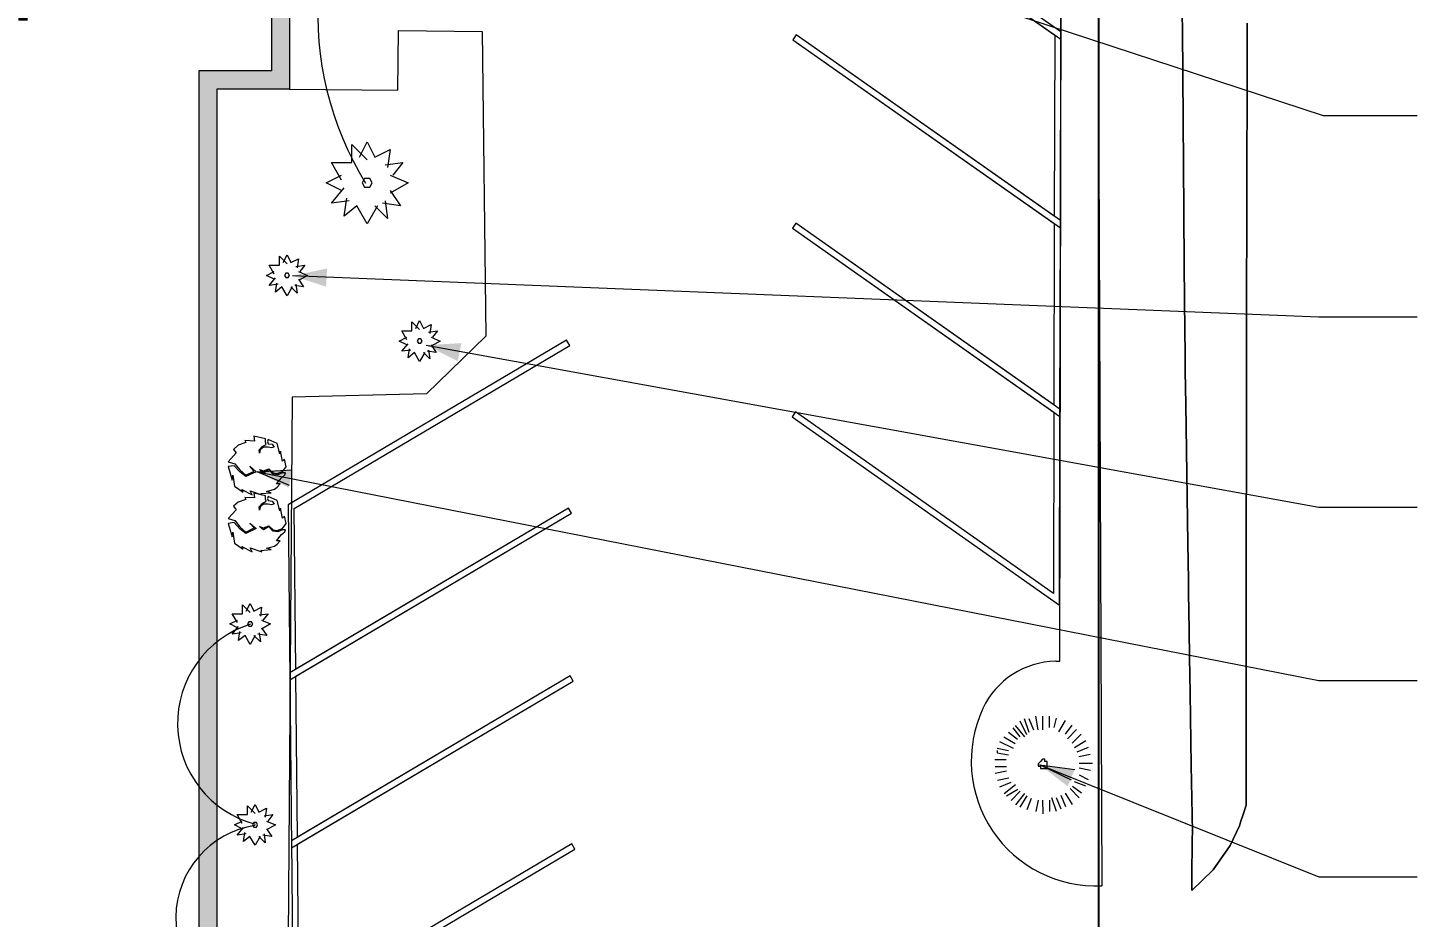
# Model space of a CAD drawing. Header units: feet. Extents: x 2366571 to 2367131, y 711991 to 712371.
# Drawn here: x 2366977 to 2367053.5, y 712056.7 to 712105.7 of the extents above; entities that cross this region are included whole.
import ezdxf

# ---------------------------------------------------------------- set-up
doc = ezdxf.new("R2010")
doc.units = ezdxf.units.FT
doc.header["$MEASUREMENT"] = 0
for name, color, linetype in [('C-BLDG-OTLN', 110, 'Continuous'), ('C-PRKG-CURB', 255, 'Continuous'), ('C-PRKG-STRP', 190, 'Continuous'), ('C-PROP-LINE', 230, 'Continuous'), ('C-TOPO', 7, 'Continuous'), ('L-PLNT-TREE', 70, 'Continuous')]:
    doc.layers.add(name, color=color, linetype=linetype)
doc.layers.add('G-ANNO-TEXT', color=231, linetype='Continuous', lineweight=9)
doc.layers.add('PDF_Geometry', color=1, linetype='Continuous', lineweight=9)
doc.styles.add('Century Gothic_B', font='GOTHICB.TTF', dxfattribs={"height": 33.75})

# ---------------------------------------------------------------- blocks, each defined once
blk = doc.blocks.new('Family - ___-1416994-SITE PLAN')
at = {"layer": 'C-PROP-LINE'}
blk.add_line((-534.63, 10205.35), (-534.07, 14193.5), dxfattribs=at)

msp = doc.modelspace()

# ---------------------------------------------------------------- hatches: boundary and pattern name
at = {"layer": 'C-BLDG-OTLN', "lineweight": 5}
h = msp.add_hatch(color=1, dxfattribs=at)
h.dxf.hatch_style = 1
h.paths.add_polyline_path([(2366918.974, 712055.231), (2366918.974, 712066.856), (2366826.962, 712066.856), (2366826.962, 712054.86), (2366812.377, 712054.86), (2366812.377, 712033.187), (2366987.395, 712033.187), (2366987.395, 712102.287), (2366991.395, 712102.287), (2366991.396, 712114.337), (2366987.396, 712114.337), (2366987.406, 712208.447), (2366899.216, 712208.447), (2366899.213, 712182.412), (2366917.313, 712182.34), (2366917.408, 712161.24), (2366948.356, 712161.493), (2366948.356, 712055.231)])
h.paths.add_polyline_path([(2366918.974, 712034.187), (2366986.395, 712034.187), (2366986.395, 712103.287), (2366990.395, 712103.287), (2366990.396, 712113.337), (2366986.396, 712113.337), (2366986.406, 712207.447), (2366900.216, 712207.447), (2366900.213, 712183.408), (2366918.309, 712183.336), (2366918.403, 712162.248), (2366949.356, 712162.501), (2366949.356, 712054.231), (2366918.974, 712054.231)], flags=16)
h.paths.add_polyline_path([(2366917.974, 712065.856), (2366827.962, 712065.856), (2366827.962, 712053.86), (2366813.377, 712053.86), (2366813.377, 712034.187), (2366917.974, 712034.187)], flags=16)
at = {"layer": 'G-ANNO-TEXT', "lineweight": 5}
for points in [[(2366991.56, 712092.025), (2366993.461, 712092.417), (2366993.403, 712091.414)], [(2366998.917, 712088.199), (2367000.855, 712088.315), (2367000.653, 712087.331)], [(2366989.608, 712081.238), (2366991.546, 712081.345), (2366991.34, 712080.361)], [(2367032.682, 712065.108), (2367034.608, 712064.862), (2367034.227, 712063.932)]]:
    msp.add_hatch(color=1, dxfattribs=at).paths.add_polyline_path(points, flags=0)

# ---------------------------------------------------------------- linework, layer by layer
at = {"layer": 'C-BLDG-OTLN', "color": 1, "lineweight": 5, "flags": 128}
msp.add_lwpolyline([(2366948.356, 712161.493), (2366917.408, 712161.24), (2366917.313, 712182.34), (2366899.213, 712182.412), (2366899.216, 712208.447), (2366987.406, 712208.447), (2366987.396, 712114.337), (2366991.396, 712114.337), (2366991.395, 712102.287), (2366987.395, 712102.287), (2366987.395, 712033.187), (2366812.377, 712033.187), (2366812.377, 712054.86), (2366826.962, 712054.86), (2366826.962, 712066.856), (2366918.974, 712066.856), (2366918.974, 712055.231), (2366948.356, 712055.231), (2366948.356, 712161.497)], dxfattribs=at)
msp.add_lwpolyline([(2366918.974, 712054.231), (2366949.356, 712054.231), (2366949.356, 712162.501), (2366918.403, 712162.248), (2366918.309, 712183.336), (2366900.213, 712183.408), (2366900.216, 712207.447), (2366986.406, 712207.447), (2366986.396, 712113.337), (2366990.396, 712113.337), (2366990.395, 712103.287), (2366986.395, 712103.287), (2366986.395, 712034.187), (2366918.974, 712034.187)], close=True, dxfattribs=at)
at = {"layer": 'C-PRKG-CURB', "color": 1, "lineweight": 5}
for p, q in [((2367035.637, 712165.899), (2367036.103, 712058.459)), ((2367033.788, 712070.812), (2367033.976, 712158.427)), ((2367033.564, 712070.809), (2367033.788, 712070.808))]:
    msp.add_line(p, q, dxfattribs=at)
at = {"layer": 'C-PRKG-CURB', "color": 1, "lineweight": 5, "flags": 128}
msp.add_lwpolyline([(2366991.395, 712102.287), (2366997.362, 712102.228), (2366997.394, 712105.52), (2367001.989, 712105.453), (2367002.198, 712088.692), (2366998.924, 712085.518), (2366991.545, 712085.336), (2366991.133, 712030.809), (2367006.348, 712030.872), (2367006.271, 712044.101), (2367036.226, 712043.39)], dxfattribs=at)
at = {"layer": 'C-PRKG-CURB', "color": 1, "lineweight": 5}
for centre, radius, start, end in [((2367033.634, 712066.309), 4.5, 90.89287, 154.97528), ((2367035.772, 712065.311), 6.86, 154.97528, 272.76072)]:
    msp.add_arc(centre, radius, start, end, dxfattribs=at)
at = {"layer": 'C-PRKG-STRP', "color": 1, "lineweight": 5}
for p, q in [((2367033.839, 712105.438), (2367019.306, 712115.658)), ((2367033.838, 712105.031), (2367033.86, 712115.814)), ((2367019.114, 712115.385), (2367033.838, 712105.031)), ((2367019.114, 712115.385), (2367033.505, 712105.265)), ((2367019.285, 712105.281), (2367019.093, 712105.009)), ((2367019.285, 712105.281), (2367019.093, 712105.009)), ((2367019.093, 712105.009), (2367033.817, 712094.654)), ((2367019.093, 712105.009), (2367033.484, 712094.888)), ((2367033.485, 712095.295), (2367019.285, 712105.281)), ((2367033.818, 712095.061), (2367019.285, 712105.281)), ((2367033.505, 712105.265), (2367033.485, 712095.295)), ((2367033.817, 712094.654), (2367033.839, 712105.438)), ((2367019.264, 712094.905), (2367019.072, 712094.632)), ((2367019.264, 712094.905), (2367019.072, 712094.632)), ((2367033.464, 712084.919), (2367019.264, 712094.905)), ((2367033.797, 712084.685), (2367019.264, 712094.905)), ((2367033.484, 712094.888), (2367033.464, 712084.919)), ((2367033.796, 712084.278), (2367033.818, 712095.061)), ((2367019.072, 712094.632), (2367033.796, 712084.278)), ((2367019.072, 712094.632), (2367033.463, 712084.512)), ((2367006.643, 712088.473), (2366991.313, 712079.412)), ((2366991.649, 712079.223), (2367006.813, 712088.186)), ((2367006.813, 712088.186), (2367006.643, 712088.473)), ((2367019.243, 712084.528), (2367019.051, 712084.255)), ((2367019.051, 712084.255), (2367033.775, 712073.901)), ((2367033.443, 712074.542), (2367019.243, 712084.528)), ((2367033.463, 712084.512), (2367033.443, 712074.542)), ((2367033.775, 712073.901), (2367033.797, 712084.685)), ((2366991.313, 712079.412), (2366991.412, 712069.79)), ((2367006.738, 712079.236), (2366991.408, 712070.175)), ((2366991.412, 712069.79), (2367006.907, 712078.949)), ((2366991.739, 712070.371), (2366991.649, 712079.223)), ((2367006.738, 712079.236), (2366991.739, 712070.371)), ((2366991.743, 712069.986), (2367006.907, 712078.949)), ((2367006.907, 712078.949), (2367006.738, 712079.236)), ((2367006.907, 712078.949), (2367006.738, 712079.236)), ((2366991.408, 712070.175), (2366991.506, 712060.553)), ((2367006.832, 712069.999), (2366991.502, 712060.938)), ((2366991.506, 712060.553), (2367007.002, 712069.712)), ((2366991.833, 712061.134), (2366991.743, 712069.986)), ((2367006.832, 712069.999), (2366991.833, 712061.134)), ((2366991.837, 712060.749), (2367007.002, 712069.712)), ((2367007.002, 712069.712), (2367006.832, 712069.999)), ((2367007.002, 712069.712), (2367006.832, 712069.999)), ((2366991.502, 712060.938), (2366991.6, 712051.316)), ((2366991.6, 712051.316), (2367007.096, 712060.475)), ((2366991.928, 712051.897), (2366991.837, 712060.749)), ((2367006.926, 712060.762), (2366991.928, 712051.897)), ((2367007.096, 712060.475), (2367006.926, 712060.762))]:
    msp.add_line(p, q, dxfattribs=at)
at = {"layer": 'C-TOPO', "color": 1, "lineweight": 5}
for p, q in [((2367040.526, 712106.359), (2367040.532, 712105.594)), ((2367040.532, 712105.594), (2367040.526, 712106.359)), ((2367040.532, 712105.594), (2367040.614, 712095.6)), ((2367040.614, 712095.6), (2367040.532, 712105.594)), ((2367044.097, 712104.86), (2367044.099, 712105.652)), ((2367044.099, 712105.652), (2367044.097, 712104.86)), ((2367044.099, 712105.652), (2367044.099, 712105.923)), ((2367044.099, 712105.923), (2367044.099, 712105.652)), ((2367044.077, 712095.21), (2367044.097, 712104.86)), ((2367044.097, 712104.86), (2367044.077, 712095.21)), ((2367040.614, 712095.6), (2367040.616, 712095.334)), ((2367040.616, 712095.334), (2367040.614, 712095.6)), ((2367040.616, 712095.334), (2367040.636, 712092.792)), ((2367040.636, 712092.792), (2367040.616, 712095.334)), ((2367044.068, 712090.769), (2367044.077, 712095.21)), ((2367044.077, 712095.21), (2367044.068, 712090.769)), ((2367040.636, 712092.792), (2367040.655, 712090.575)), ((2367040.655, 712090.575), (2367040.636, 712092.792)), ((2367040.655, 712090.575), (2367040.678, 712087.67)), ((2367040.678, 712087.67), (2367040.655, 712090.575)), ((2367044.06, 712086.791), (2367044.067, 712090.348)), ((2367044.067, 712090.348), (2367044.06, 712086.791)), ((2367044.067, 712090.348), (2367044.068, 712090.769)), ((2367044.068, 712090.769), (2367044.067, 712090.348)), ((2367040.678, 712087.67), (2367040.686, 712086.765)), ((2367040.686, 712086.765), (2367040.678, 712087.67)), ((2367040.686, 712086.765), (2367040.714, 712084.961)), ((2367040.714, 712084.961), (2367040.686, 712086.765)), ((2367044.059, 712085.983), (2367044.06, 712086.791)), ((2367044.06, 712086.791), (2367044.059, 712085.983)), ((2367044.058, 712085.704), (2367044.059, 712085.869)), ((2367044.059, 712085.869), (2367044.058, 712085.704)), ((2367044.059, 712085.869), (2367044.059, 712085.983)), ((2367044.059, 712085.983), (2367044.059, 712085.869)), ((2367040.714, 712084.961), (2367040.833, 712077.305)), ((2367040.833, 712077.305), (2367040.714, 712084.961)), ((2367044.047, 712074.367), (2367044.058, 712085.704)), ((2367044.058, 712085.704), (2367044.047, 712074.367)), ((2367040.833, 712077.305), (2367040.865, 712075.274)), ((2367040.865, 712075.274), (2367040.833, 712077.305)), ((2367040.865, 712075.274), (2367040.875, 712074.594)), ((2367040.875, 712074.594), (2367040.865, 712075.274)), ((2367040.875, 712074.594), (2367040.908, 712072.516)), ((2367040.908, 712072.516), (2367040.875, 712074.594)), ((2367044.045, 712073.063), (2367044.047, 712074.367)), ((2367044.047, 712074.367), (2367044.045, 712073.063)), ((2367044.044, 712071.735), (2367044.045, 712073.063)), ((2367044.045, 712073.063), (2367044.044, 712071.735)), ((2367040.908, 712072.516), (2367040.931, 712071.03)), ((2367040.931, 712071.03), (2367040.908, 712072.516)), ((2367044.037, 712065.195), (2367044.043, 712071.241)), ((2367044.043, 712071.241), (2367044.037, 712065.195)), ((2367044.043, 712071.241), (2367044.044, 712071.419)), ((2367044.044, 712071.419), (2367044.043, 712071.241)), ((2367044.044, 712071.419), (2367044.044, 712071.735)), ((2367044.044, 712071.735), (2367044.044, 712071.419)), ((2367040.931, 712071.03), (2367040.962, 712069.058)), ((2367040.962, 712069.058), (2367040.931, 712071.03)), ((2367040.962, 712069.058), (2367041.023, 712065.089)), ((2367041.023, 712065.089), (2367040.962, 712069.058)), ((2367041.023, 712065.089), (2367041.081, 712061.419)), ((2367041.081, 712061.419), (2367041.023, 712065.089)), ((2367044.037, 712065.141), (2367044.037, 712065.195)), ((2367044.037, 712065.195), (2367044.037, 712065.141)), ((2367044.037, 712065.084), (2367044.037, 712065.141)), ((2367044.037, 712065.141), (2367044.037, 712065.084)), ((2367044.037, 712064.755), (2367044.037, 712065.084)), ((2367044.037, 712065.084), (2367044.037, 712064.755)), ((2367044.035, 712062.888), (2367044.037, 712064.755)), ((2367044.037, 712064.755), (2367044.035, 712062.888)), ((2367043.873, 712062.373), (2367044.035, 712062.888)), ((2367044.035, 712062.888), (2367043.873, 712062.373)), ((2367043.74, 712061.952), (2367043.873, 712062.373)), ((2367043.873, 712062.373), (2367043.74, 712061.952)), ((2367041.081, 712061.419), (2367041.075, 712061.017)), ((2367041.075, 712061.017), (2367041.081, 712061.419)), ((2367043.16, 712060.669), (2367043.675, 712061.747)), ((2367043.675, 712061.747), (2367043.16, 712060.669)), ((2367043.675, 712061.747), (2367043.721, 712061.892)), ((2367043.721, 712061.892), (2367043.675, 712061.747)), ((2367043.721, 712061.892), (2367043.74, 712061.952)), ((2367043.74, 712061.952), (2367043.721, 712061.892)), ((2367041.075, 712061.017), (2367041.047, 712058.886)), ((2367041.047, 712058.886), (2367041.075, 712061.017)), ((2367042.224, 712059.332), (2367043.16, 712060.669)), ((2367043.16, 712060.669), (2367042.224, 712059.332)), ((2367041.05, 712058.198), (2367042.224, 712059.332)), ((2367042.224, 712059.332), (2367041.05, 712058.198)), ((2367041.047, 712058.886), (2367041.05, 712058.198)), ((2367041.05, 712058.198), (2367041.047, 712058.886))]:
    msp.add_line(p, q, dxfattribs=at)
at = {"layer": 'G-ANNO-TEXT', "color": 1, "lineweight": 5}
for p, q in [((2366997.297, 712117.572), (2367048.29, 712100.842)), ((2367048.29, 712100.842), (2367053.457, 712100.842)), ((2366991.56, 712092.025), (2367048.044, 712089.753)), ((2367048.044, 712089.753), (2367053.457, 712089.753)), ((2366998.917, 712088.199), (2367048.044, 712079.292)), ((2366989.608, 712081.238), (2366991.546, 712081.345)), ((2366991.396, 712080.482), (2366989.608, 712081.238)), ((2366989.608, 712081.238), (2367048.044, 712069.758)), ((2367048.044, 712079.292), (2367053.457, 712079.292)), ((2367048.044, 712069.758), (2367053.457, 712069.758)), ((2367032.682, 712065.108), (2367034.608, 712064.862)), ((2367034.436, 712064.276), (2367032.682, 712065.108)), ((2367032.682, 712065.108), (2367048.044, 712058.945)), ((2367048.044, 712058.945), (2367053.457, 712058.945))]:
    msp.add_line(p, q, dxfattribs=at)
for centre, radius, start, end in [((2367010.719, 712106.432), 17.776, 140.84149, 211.62063), ((2366990.955, 712067.387), 5.727, 107.39564, 255.26001), ((2366990.299, 712056.68), 5.163, 98.93299, 259.88056)]:
    msp.add_arc(centre, radius, start, end, dxfattribs=at)
at = {"layer": 'L-PLNT-TREE', "color": 1, "lineweight": 5}
for p, q in [((2366994.823, 712098.257), (2366994.823, 712099.241)), ((2366994.823, 712099.241), (2366995.667, 712098.397)), ((2366995.245, 712098.538), (2366995.667, 712099.382)), ((2366995.667, 712099.382), (2366996.089, 712098.538)), ((2366996.089, 712098.538), (2366996.932, 712098.96)), ((2366996.932, 712098.96), (2366996.792, 712097.976)), ((2366994.26, 712097.272), (2366993.698, 712098.257)), ((2366993.698, 712098.257), (2366994.823, 712098.257)), ((2366996.651, 712098.116), (2366997.635, 712098.257)), ((2366997.635, 712098.257), (2366997.073, 712097.554)), ((2366993.417, 712097.132), (2366994.26, 712097.554)), ((2366995.527, 712097.375), (2366995.386, 712097.132)), ((2366995.807, 712097.375), (2366995.527, 712097.375)), ((2366995.948, 712097.132), (2366995.807, 712097.375)), ((2366996.932, 712097.554), (2366997.917, 712097.132)), ((2366994.26, 712096.71), (2366993.417, 712097.132)), ((2366993.698, 712096.007), (2366994.401, 712096.851)), ((2366995.386, 712097.132), (2366995.526, 712096.888)), ((2366995.526, 712096.888), (2366995.807, 712096.888)), ((2366995.807, 712096.888), (2366995.948, 712097.132)), ((2366997.917, 712097.132), (2366996.932, 712096.569)), ((2366996.932, 712096.71), (2366997.495, 712095.866)), ((2366994.682, 712096.148), (2366993.698, 712096.007)), ((2366994.401, 712095.304), (2366994.542, 712096.288)), ((2366995.104, 712095.866), (2366994.401, 712095.304)), ((2366995.667, 712094.882), (2366995.104, 712095.866)), ((2366996.229, 712095.866), (2366995.667, 712094.882)), ((2366996.792, 712095.163), (2366996.089, 712095.866)), ((2366997.495, 712095.866), (2366996.51, 712096.007)), ((2366996.651, 712096.148), (2366996.792, 712095.163)), ((2366990.552, 712092.11), (2366990.271, 712092.602)), ((2366990.271, 712092.602), (2366990.833, 712092.602)), ((2366990.833, 712092.602), (2366990.833, 712093.095)), ((2366990.833, 712093.095), (2366991.255, 712092.673)), ((2366991.044, 712092.743), (2366991.255, 712093.165)), ((2366991.255, 712093.165), (2366991.466, 712092.743)), ((2366991.466, 712092.743), (2366991.888, 712092.954)), ((2366991.747, 712092.532), (2366992.239, 712092.602)), ((2366991.888, 712092.954), (2366991.817, 712092.462)), ((2366992.239, 712092.602), (2366991.958, 712092.251)), ((2366990.13, 712092.04), (2366990.552, 712092.251)), ((2366990.552, 712091.829), (2366990.13, 712092.04)), ((2366990.271, 712091.477), (2366990.622, 712091.899)), ((2366991.185, 712092.162), (2366991.114, 712092.04)), ((2366991.114, 712092.04), (2366991.185, 712091.918)), ((2366991.325, 712092.162), (2366991.185, 712092.162)), ((2366991.185, 712091.918), (2366991.325, 712091.918)), ((2366991.396, 712092.04), (2366991.325, 712092.162)), ((2366991.325, 712091.918), (2366991.396, 712092.04)), ((2366991.888, 712092.251), (2366992.38, 712092.04)), ((2366992.38, 712092.04), (2366991.888, 712091.759)), ((2366991.888, 712091.829), (2366992.169, 712091.407)), ((2366990.763, 712091.548), (2366990.271, 712091.477)), ((2366990.622, 712091.126), (2366990.692, 712091.618)), ((2366990.974, 712091.407), (2366990.622, 712091.126)), ((2366991.255, 712090.915), (2366990.974, 712091.407)), ((2366991.536, 712091.407), (2366991.255, 712090.915)), ((2366991.817, 712091.056), (2366991.466, 712091.407)), ((2366992.169, 712091.407), (2366991.677, 712091.477)), ((2366991.747, 712091.548), (2366991.817, 712091.056)), ((2366998.344, 712089.127), (2366998.555, 712089.549)), ((2366998.555, 712089.549), (2366998.766, 712089.127)), ((2366997.852, 712088.494), (2366997.571, 712088.986)), ((2366997.571, 712088.986), (2366998.133, 712088.986)), ((2366998.133, 712088.986), (2366998.133, 712089.479)), ((2366998.133, 712089.479), (2366998.555, 712089.057)), ((2366998.766, 712089.127), (2366999.188, 712089.338)), ((2366999.047, 712088.916), (2366999.539, 712088.986)), ((2366999.188, 712089.338), (2366999.118, 712088.846)), ((2366999.539, 712088.986), (2366999.258, 712088.635)), ((2366997.43, 712088.424), (2366997.852, 712088.635)), ((2366997.852, 712088.213), (2366997.43, 712088.424)), ((2366997.571, 712087.862), (2366997.922, 712088.283)), ((2366997.922, 712087.51), (2366997.993, 712088.002)), ((2366998.485, 712088.546), (2366998.414, 712088.424)), ((2366998.414, 712088.424), (2366998.485, 712088.302)), ((2366998.625, 712088.546), (2366998.485, 712088.546)), ((2366998.485, 712088.302), (2366998.625, 712088.302)), ((2366998.696, 712088.424), (2366998.625, 712088.546)), ((2366998.625, 712088.302), (2366998.696, 712088.424)), ((2366999.188, 712088.635), (2366999.68, 712088.424)), ((2366999.68, 712088.424), (2366999.188, 712088.143)), ((2366999.188, 712088.213), (2366999.469, 712087.791)), ((2366998.063, 712087.932), (2366997.571, 712087.862)), ((2366998.274, 712087.791), (2366997.922, 712087.51)), ((2366998.555, 712087.299), (2366998.274, 712087.791)), ((2366998.836, 712087.791), (2366998.555, 712087.299)), ((2366999.118, 712087.44), (2366998.766, 712087.791)), ((2366999.469, 712087.791), (2366998.977, 712087.862)), ((2366999.047, 712087.932), (2366999.118, 712087.44)), ((2366988.803, 712073.427), (2366988.803, 712073.919)), ((2366988.803, 712073.919), (2366989.225, 712073.498)), ((2366989.014, 712073.568), (2366989.225, 712073.99)), ((2366989.225, 712073.99), (2366989.435, 712073.568)), ((2366989.435, 712073.568), (2366989.857, 712073.779)), ((2366989.857, 712073.779), (2366989.787, 712073.287)), ((2366988.1, 712072.865), (2366988.521, 712073.076)), ((2366988.521, 712072.654), (2366988.1, 712072.865)), ((2366988.521, 712072.935), (2366988.24, 712073.427)), ((2366988.24, 712073.427), (2366988.803, 712073.427)), ((2366988.24, 712072.302), (2366988.592, 712072.724)), ((2366989.154, 712072.986), (2366989.084, 712072.865)), ((2366989.084, 712072.865), (2366989.154, 712072.743)), ((2366989.295, 712072.986), (2366989.154, 712072.986)), ((2366989.154, 712072.743), (2366989.295, 712072.743)), ((2366989.365, 712072.865), (2366989.295, 712072.986)), ((2366989.295, 712072.743), (2366989.365, 712072.865)), ((2366989.717, 712073.357), (2366990.209, 712073.427)), ((2366989.857, 712073.076), (2366990.35, 712072.865)), ((2366990.35, 712072.865), (2366989.857, 712072.583)), ((2366990.209, 712073.427), (2366989.928, 712073.076)), ((2366988.732, 712072.373), (2366988.24, 712072.302)), ((2366988.592, 712071.951), (2366988.662, 712072.443)), ((2366988.943, 712072.232), (2366988.592, 712071.951)), ((2366989.225, 712071.74), (2366988.943, 712072.232)), ((2366989.506, 712072.232), (2366989.225, 712071.74)), ((2366989.787, 712071.88), (2366989.435, 712072.232)), ((2366990.139, 712072.232), (2366989.646, 712072.302)), ((2366989.717, 712072.373), (2366989.787, 712071.88)), ((2366989.857, 712072.654), (2366990.139, 712072.232)), ((2366989.076, 712062.371), (2366989.076, 712062.863)), ((2366989.076, 712062.863), (2366989.498, 712062.441)), ((2366989.287, 712062.511), (2366989.498, 712062.933)), ((2366989.498, 712062.933), (2366989.709, 712062.511)), ((2366988.373, 712061.808), (2366988.795, 712062.019)), ((2366988.795, 712061.878), (2366988.513, 712062.371)), ((2366988.513, 712062.371), (2366989.076, 712062.371)), ((2366989.709, 712062.511), (2366990.131, 712062.722)), ((2366989.99, 712062.3), (2366990.482, 712062.371)), ((2366990.131, 712062.722), (2366990.06, 712062.23)), ((2366990.131, 712062.019), (2366990.623, 712061.808)), ((2366990.482, 712062.371), (2366990.201, 712062.019)), ((2366988.795, 712061.597), (2366988.373, 712061.808)), ((2366988.513, 712061.246), (2366988.865, 712061.668)), ((2366989.006, 712061.316), (2366988.513, 712061.246)), ((2366988.865, 712060.894), (2366988.935, 712061.386)), ((2366989.428, 712061.93), (2366989.357, 712061.808)), ((2366989.357, 712061.808), (2366989.428, 712061.686)), ((2366989.568, 712061.93), (2366989.428, 712061.93)), ((2366989.428, 712061.686), (2366989.568, 712061.686)), ((2366989.638, 712061.808), (2366989.568, 712061.93)), ((2366989.568, 712061.686), (2366989.638, 712061.808)), ((2366990.412, 712061.175), (2366989.92, 712061.246)), ((2366989.99, 712061.316), (2366990.06, 712060.824)), ((2366990.623, 712061.808), (2366990.131, 712061.527)), ((2366990.131, 712061.597), (2366990.412, 712061.175)), ((2366989.217, 712061.175), (2366988.865, 712060.894)), ((2366989.498, 712060.683), (2366989.217, 712061.175)), ((2366989.779, 712061.175), (2366989.498, 712060.683)), ((2366990.06, 712060.824), (2366989.709, 712061.175))]:
    msp.add_line(p, q, dxfattribs=at)
at = {"layer": 'PDF_Geometry', "color": 1, "lineweight": 5}
for p, q in [((2367031.579, 712067.532), (2367031.959, 712066.785)), ((2367031.828, 712067.659), (2367032.083, 712066.91)), ((2367032.078, 712067.66), (2367032.332, 712067.037)), ((2367032.452, 712067.788), (2367032.582, 712067.039)), ((2367032.827, 712067.79), (2367032.832, 712067.04)), ((2367033.202, 712067.793), (2367033.206, 712067.168)), ((2367033.578, 712067.67), (2367033.456, 712067.17)), ((2367034.079, 712067.549), (2367033.708, 712066.921)), ((2367030.71, 712066.651), (2367031.337, 712066.28)), ((2367030.958, 712066.903), (2367031.461, 712066.531)), ((2367031.207, 712067.155), (2367031.585, 712066.657)), ((2367031.331, 712067.28), (2367031.835, 712066.659)), ((2367034.456, 712067.301), (2367034.084, 712066.799)), ((2367034.707, 712067.053), (2367034.211, 712066.55)), ((2367034.959, 712066.805), (2367034.462, 712066.301)), ((2367030.339, 712066.024), (2367030.965, 712065.903)), ((2367030.462, 712066.4), (2367031.214, 712066.03)), ((2367035.211, 712066.431), (2367034.589, 712066.052)), ((2367035.339, 712066.057), (2367034.716, 712065.803)), ((2367030.218, 712065.398), (2367030.843, 712065.402)), ((2367035.466, 712065.683), (2367034.842, 712065.554)), ((2367035.595, 712065.184), (2367034.845, 712065.179)), ((2367030.221, 712065.023), (2367030.846, 712065.027)), ((2367030.223, 712064.648), (2367030.847, 712064.777)), ((2367030.351, 712064.274), (2367030.975, 712064.403)), ((2367035.472, 712064.808), (2367034.846, 712064.929)), ((2367034.849, 712064.554), (2367035.351, 712064.307)), ((2367030.478, 712063.9), (2367031.102, 712064.154)), ((2367030.731, 712063.526), (2367031.352, 712064.03)), ((2367030.857, 712063.402), (2367031.479, 712063.781)), ((2367031.108, 712063.154), (2367031.605, 712063.657)), ((2367031.36, 712062.906), (2367031.856, 712063.534)), ((2367034.485, 712062.926), (2367034.106, 712063.549)), ((2367034.857, 712063.304), (2367034.354, 712063.801)), ((2367034.981, 712063.555), (2367034.478, 712063.926)), ((2367035.228, 712063.931), (2367034.602, 712064.177)), ((2367031.611, 712062.782), (2367031.982, 712063.41)), ((2367031.987, 712062.66), (2367032.232, 712063.286)), ((2367032.487, 712062.538), (2367032.608, 712063.164)), ((2367032.863, 712062.416), (2367032.858, 712063.166)), ((2367033.237, 712062.543), (2367033.233, 712063.168)), ((2367033.612, 712062.546), (2367033.357, 712063.294)), ((2367033.862, 712062.672), (2367033.607, 712063.296)), ((2367034.111, 712062.799), (2367033.857, 712063.422))]:
    msp.add_line(p, q, dxfattribs=at)
at = {"layer": 'PDF_Geometry', "color": 1, "lineweight": 5, "flags": 128}
for points in [[(2366990.385, 712080.082), (2366990.122, 712080.155), (2366990.571, 712080.27), (2366990.72, 712080.384), (2366990.869, 712080.572), (2366990.681, 712080.571), (2366990.942, 712080.91), (2366991.128, 712081.062), (2366991.165, 712081.174), (2366991.015, 712081.173), (2366990.753, 712081.059), (2366990.49, 712081.095), (2366990.264, 712081.356), (2366989.965, 712081.166), (2366989.739, 712081.352), (2366989.964, 712081.279), (2366990.263, 712081.393), (2366990.49, 712081.17), (2366990.715, 712081.134), (2366991.014, 712081.248), (2366991.2, 712081.512), (2366991.122, 712081.924), (2366991.011, 712081.811), (2366990.894, 712082.373), (2366990.858, 712082.222), (2366990.704, 712082.784), (2366990.215, 712083.006), (2366990.178, 712082.893), (2366990.217, 712082.781), (2366990.442, 712082.745), (2366990.555, 712082.595), (2366990.406, 712082.557), (2366990.218, 712082.593), (2366989.955, 712082.591), (2366989.769, 712082.44), (2366989.733, 712082.252), (2366989.731, 712082.44), (2366989.88, 712082.628), (2366990.104, 712082.742), (2366990.066, 712082.855), (2366990.065, 712083.042), (2366989.426, 712083.188), (2366989.466, 712082.926), (2366988.94, 712082.96), (2366988.979, 712082.847), (2366988.567, 712082.695), (2366988.306, 712082.468), (2366988.457, 712082.281), (2366988.011, 712081.791), (2366988.386, 712081.681), (2366988.651, 712081.345), (2366988.991, 712081.047), (2366989.439, 712081.275), (2366989.212, 712081.536), (2366989.552, 712081.239), (2366988.991, 712080.972), (2366988.652, 712081.233), (2366988.35, 712081.568), (2366988.012, 712081.528), (2366988.242, 712080.78), (2366988.278, 712081.043), (2366988.357, 712080.443), (2366988.847, 712080.109), (2366988.771, 712080.258), (2366989.335, 712079.962), (2366989.221, 712080.186), (2366989.86, 712079.966), (2366989.822, 712080.04)], [(2366990.385, 712076.95), (2366990.122, 712077.023), (2366990.571, 712077.139), (2366990.72, 712077.252), (2366990.869, 712077.441), (2366990.681, 712077.44), (2366990.942, 712077.779), (2366991.128, 712077.93), (2366991.165, 712078.043), (2366991.015, 712078.042), (2366990.753, 712077.928), (2366990.49, 712077.963), (2366990.264, 712078.224), (2366989.965, 712078.035), (2366989.739, 712078.221), (2366989.964, 712078.147), (2366990.263, 712078.262), (2366990.49, 712078.038), (2366990.715, 712078.002), (2366991.014, 712078.117), (2366991.2, 712078.381), (2366991.122, 712078.793), (2366991.011, 712078.679), (2366990.894, 712079.241), (2366990.858, 712079.091), (2366990.704, 712079.652), (2366990.215, 712079.874), (2366990.178, 712079.761), (2366990.217, 712079.649), (2366990.442, 712079.613), (2366990.555, 712079.464), (2366990.406, 712079.425), (2366990.218, 712079.462), (2366989.955, 712079.46), (2366989.769, 712079.309), (2366989.733, 712079.121), (2366989.731, 712079.308), (2366989.88, 712079.497), (2366990.104, 712079.611), (2366990.066, 712079.723), (2366990.065, 712079.91), (2366989.426, 712080.056), (2366989.466, 712079.794), (2366988.94, 712079.828), (2366988.979, 712079.716), (2366988.567, 712079.563), (2366988.306, 712079.336), (2366988.457, 712079.15), (2366988.011, 712078.659), (2366988.386, 712078.549), (2366988.651, 712078.214), (2366988.991, 712077.916), (2366989.439, 712078.144), (2366989.212, 712078.405), (2366989.552, 712078.107), (2366988.991, 712077.841), (2366988.652, 712078.101), (2366988.35, 712078.436), (2366988.012, 712078.397), (2366988.242, 712077.648), (2366988.278, 712077.911), (2366988.357, 712077.312), (2366988.847, 712076.977), (2366988.771, 712077.127), (2366989.335, 712076.831), (2366989.221, 712077.055), (2366989.86, 712076.834), (2366989.822, 712076.909)], [(2367033.095, 712065.167), (2367033.094, 712065.292), (2367032.969, 712065.291), (2367032.968, 712065.416), (2367032.843, 712065.415), (2367032.719, 712065.29), (2367032.595, 712065.164), (2367032.596, 712065.039), (2367032.721, 712065.04), (2367032.722, 712064.915), (2367033.097, 712064.917)]]:
    msp.add_lwpolyline(points, close=True, dxfattribs=at)
msp.add_lwpolyline([(2367030.34, 712065.899), (2367030.341, 712065.774), (2367030.967, 712065.653)], dxfattribs=at)

# ---------------------------------------------------------------- block references
at = {"layer": 'C-PROP-LINE', "color": 1, "lineweight": 5, "xscale": 0.08333333333333333, "yscale": 0.08333333333333333, "zscale": 0.08333333333333333}
msp.add_blockref('Family - ___-1416994-SITE PLAN', (2367080.477, 711168.255), dxfattribs=at)

# ---------------------------------------------------------------- texts
at = {"layer": 'G-ANNO-TEXT', "color": 1, "lineweight": 5, "insert": (2366968.261, 712114.407), "char_height": 2.8125, "width": 83.41969, "attachment_point": 2, "style": 'Century Gothic_B'}
msp.add_mtext('Proposed\\PBuilding Footprint\\P9,500 sf', dxfattribs=at)

doc.saveas('drawing.dxf')
